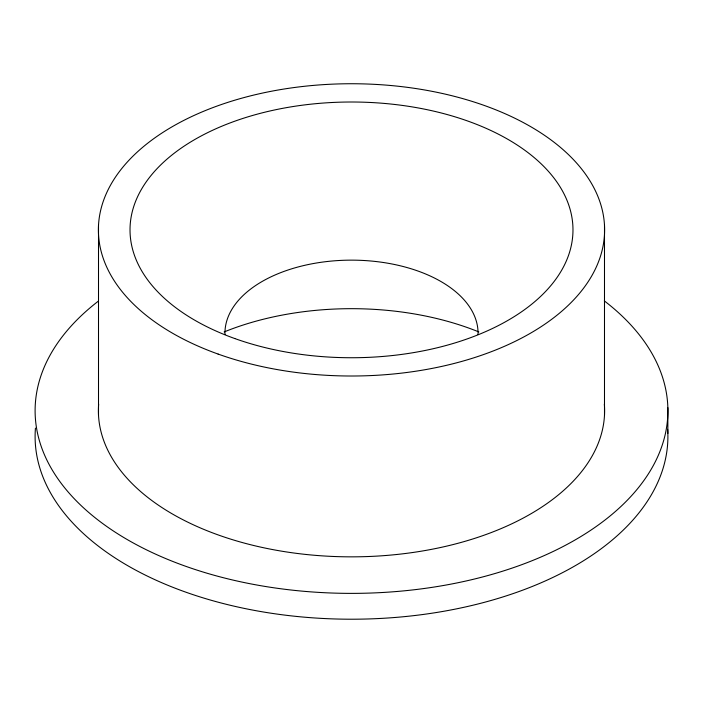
<?xml version="1.0" encoding="UTF-8"?>
<svg xmlns="http://www.w3.org/2000/svg" width="703" height="703" viewBox="0 0 703 703"><rect width="100%" height="100%" fill="white"/><g stroke="black" fill="none" stroke-linecap="round" stroke-linejoin="round"><path stroke-width="1.05" d="M667.85 407.652L667.85 433.487M604.492 225.285L604.492 415.297M98.508 225.285L98.508 415.297M604.316 300.884A316.394 182.666 0 0 1 564.676 545.695A316.394 182.666 0 0 1 138.807 545.941A316.394 182.666 0 0 1 98.288 301.183M604.352 404.084A253.115 146.136 0 0 1 351.5 556.846A253.115 146.136 0 0 1 98.648 404.084M667.648 429.313A316.394 182.666 0 0 1 350.472 619.211A316.394 182.666 0 0 1 35.44 428.127M224.969 334.584A126.558 73.068 0 0 1 351.5 260.145A126.558 73.068 0 0 1 478.031 334.584M224.152 331.93A221.48 127.867 0 0 1 478.848 331.93M218.123 354.075A253.115 146.136 0 0 0 604.492 234.468A253.115 146.136 0 0 0 231.893 101.083A253.115 146.136 0 0 0 218.123 354.075M234.793 338.547A221.48 127.867 0 0 0 572.866 233.888A221.48 127.867 0 0 0 246.841 117.181A221.48 127.867 0 0 0 234.793 338.547"/></g></svg>
